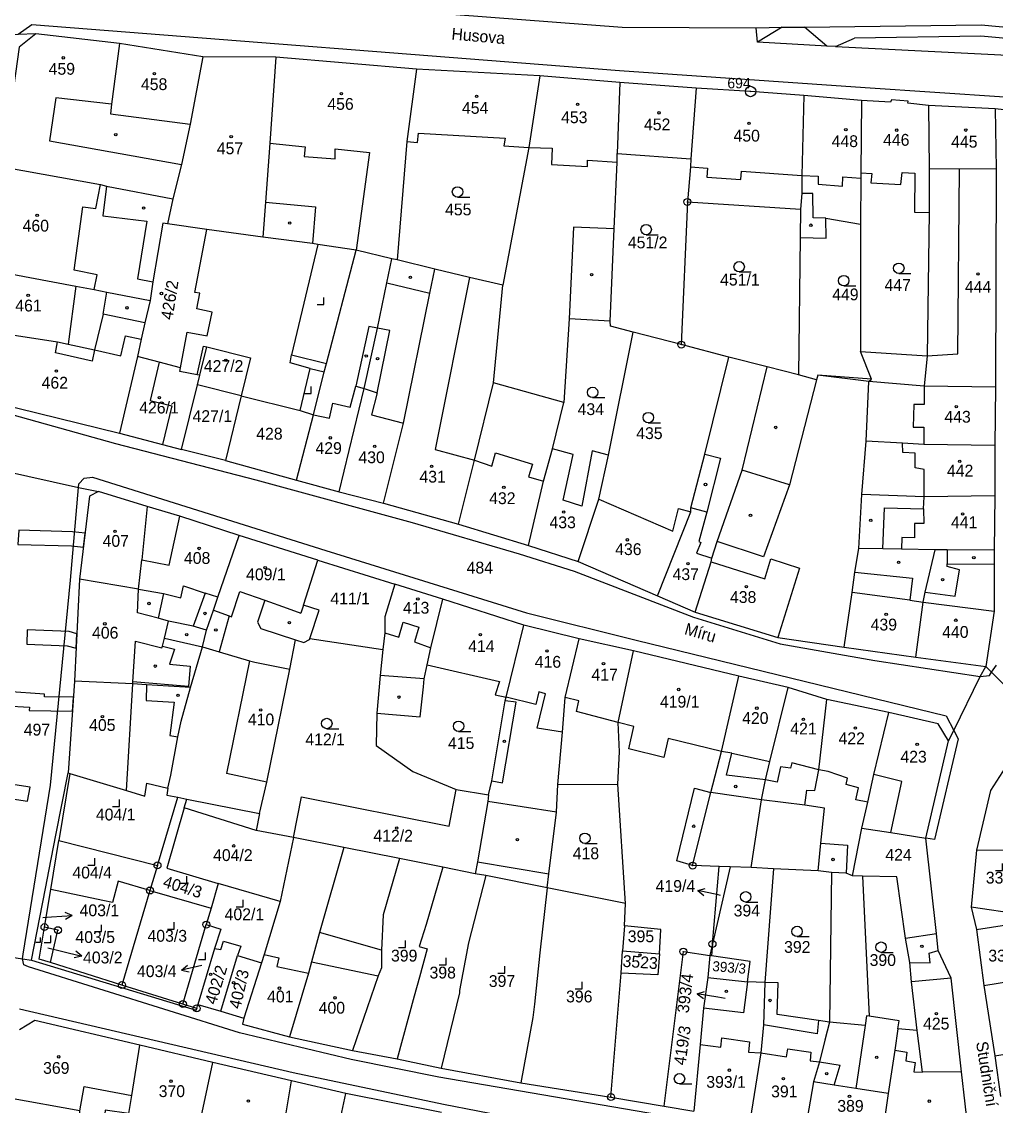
# Model space of a CAD drawing. Extents: x -784124 to -780570, y -980818 to -976926.
# Drawn here: x -781991.4 to -781851.2, y -979771 to -979615 of the extents above; entities that cross this region are included whole.
import ezdxf
from ezdxf.enums import TextEntityAlignment as Align

# ---------------------------------------------------------------- set-up
doc = ezdxf.new("R2010")
doc.units = 0
doc.header["$LTSCALE"] = 3.138375
doc.header["$MEASUREMENT"] = 0
doc.linetypes.add('0_051C', pattern=[0])
for name, color, linetype in [('1008', 1, 'CONTINUOUS'), ('101', 1, 'CONTINUOUS'), ('1016', 1, 'CONTINUOUS'), ('1029', 1, 'CONTINUOUS'), ('105', 1, 'CONTINUOUS'), ('18', 1, 'CONTINUOUS'), ('21800', 1, 'CONTINUOUS'), ('21900', 1, 'CONTINUOUS'), ('21999', 1, 'CONTINUOUS'), ('23700', 1, 'CONTINUOUS'), ('304', 1, 'CONTINUOUS'), ('319', 1, 'CONTINUOUS'), ('402', 1, 'CONTINUOUS'), ('404', 1, 'CONTINUOUS')]:
    doc.layers.add(name, color=color, linetype=linetype)

# ---------------------------------------------------------------- blocks, each defined once
blk = doc.blocks.new('4_02$0')
at = {"layer": '404', "color": 255, "linetype": 'Continuous'}
blk.add_circle((-0.01, 0), 0.175, dxfattribs=at)
blk = doc.blocks.new('1029$1')
at = {"layer": '1029', "color": 6, "linetype": 'Continuous'}
for p, q in [((0, 3), (-0.5, 2)), ((0, 0), (0, 3)), ((0, 3), (0.5, 2))]:
    blk.add_line(p, q, dxfattribs=at)
blk = doc.blocks.new('3_19$9')
at = {"layer": '319', "color": 255, "linetype": 'Continuous'}
for p, q in [((-1, 0), (0, 0)), ((0, 0), (0, 1))]:
    blk.add_line(p, q, dxfattribs=at)
blk = doc.blocks.new('3_04$3')
at = {"layer": '304', "color": 255, "linetype": 'Continuous'}
blk.add_line((0.01, 0), (1.76, 0), dxfattribs=at)
blk.add_circle((0.01, 0.75), 0.75, dxfattribs=at)
blk = doc.blocks.new('1_01$18')
at = {"layer": '101', "color": 3, "linetype": 'Continuous'}
for radius in [0.75, 0.03]:
    blk.add_circle((0, 0), radius, dxfattribs=at)
blk = doc.blocks.new('1_05$19')
at = {"layer": '105', "color": 3, "linetype": 'Continuous'}
for radius in [0.5, 0.0303]:
    blk.add_circle((0, 0), radius, dxfattribs=at)

msp = doc.modelspace()

# ---------------------------------------------------------------- linework, layer by layer
at = {"layer": '1029', "color": 255, "linetype": 'Continuous'}
for p, q in [((-781890.87, -979740.68), (-781891.19, -979740.61)), ((-781988.36, -979743.88), (-781987.12, -979743.79)), ((-781987.63, -979748.24), (-781985.67, -979748.72)), ((-781890.16, -979755.51), (-781891.25, -979755.33))]:
    msp.add_line(p, q, dxfattribs=at)
at = {"layer": '21800', "color": 255, "linetype": 'Continuous'}
for p, q in [((-781943.41, -979612.85), (-781905.01, -979615.75)), ((-781989.92, -979615.42), (-781991.89, -979616.83)), ((-781905.37, -979622.04), (-781989.92, -979615.42)), ((-781905.01, -979615.75), (-781885.72, -979615.86)), ((-781885.72, -979615.86), (-781881.99, -979615.79)), ((-781885.54, -979617.92), (-781885.72, -979615.86)), ((-781881.99, -979615.79), (-781885.54, -979617.92)), ((-781881.99, -979615.79), (-781878.75, -979615.77)), ((-781878.75, -979615.77), (-781853.33, -979615.41)), ((-781875.54, -979618.48), (-781878.75, -979615.77)), ((-781853.33, -979615.41), (-781846.39, -979616.09)), ((-781875.54, -979618.48), (-781885.54, -979617.92)), ((-781874.3, -979618.55), (-781871.56, -979617.33)), ((-781853.39, -979617.05), (-781871.56, -979617.33)), ((-781846.42, -979617.71), (-781853.39, -979617.05)), ((-781874.3, -979618.55), (-781875.54, -979618.48)), ((-781874.3, -979618.55), (-781839.71, -979620.32)), ((-781870.03, -979624.52), (-781905.37, -979622.04)), ((-781849.97, -979625.83), (-781870.03, -979624.52)), ((-781986.51, -979625.92), (-781987.4, -979632.13)), ((-781978.48, -979626.86), (-781986.51, -979625.92)), ((-781987.4, -979632.13), (-781968.43, -979635.52)), ((-781955.7, -979632.44), (-781950.62, -979632.97)), ((-781950.62, -979632.97), (-781950.75, -979634.37)), ((-781946.3, -979634.73), (-781946.31, -979633.27)), ((-781946.31, -979633.27), (-781941.37, -979633.8)), ((-781918.42, -979633.08), (-781915.06, -979633.18)), ((-781915.06, -979633.18), (-781915.17, -979635.52)), ((-781950.75, -979634.37), (-781946.3, -979634.73)), ((-781941.37, -979633.8), (-781943.27, -979647.84)), ((-781910, -979635.82), (-781909.98, -979634.9)), ((-781909.98, -979634.9), (-781905.74, -979635.18)), ((-781915.17, -979635.52), (-781910, -979635.82)), ((-781895.18, -979635.85), (-781892.73, -979636.05)), ((-781892.73, -979636.05), (-781892.83, -979637.35)), ((-781887.94, -979637.68), (-781887.84, -979636.48)), ((-781887.84, -979636.48), (-781879.16, -979637.12)), ((-781856.71, -979662.77), (-781856.48, -979636.18)), ((-781892.83, -979637.35), (-781887.94, -979637.68)), ((-781879.16, -979637.12), (-781876.82, -979637.21)), ((-781876.82, -979637.21), (-781876.82, -979638.36)), ((-781873.31, -979638.64), (-781873.26, -979637.31)), ((-781873.26, -979637.31), (-781870.67, -979637.5)), ((-781980.75, -979641.86), (-781980.07, -979638.4)), ((-781979.18, -979638.62), (-781979.74, -979642.92)), ((-781877.56, -979639.69), (-781879.15, -979639.69)), ((-781877.53, -979643.19), (-781877.56, -979639.69)), ((-781876.82, -979638.36), (-781873.31, -979638.64)), ((-781956.33, -979640.94), (-781949.12, -979641.64)), ((-781983.86, -979650.75), (-781982.62, -979641.61)), ((-781982.62, -979641.61), (-781980.75, -979641.86)), ((-781949.12, -979641.64), (-781949.56, -979646.89)), ((-781979.74, -979642.92), (-781973.39, -979643.68)), ((-781973.39, -979643.68), (-781974.73, -979651.96)), ((-781875.7, -979643.27), (-781877.53, -979643.19)), ((-781912, -979644.52), (-781912.65, -979657.71)), ((-781906.17, -979644.79), (-781912, -979644.52)), ((-781948.77, -979647.04), (-781952.58, -979662.91)), ((-781980.56, -979651.38), (-781983.86, -979650.75)), ((-781980.95, -979653.53), (-781980.56, -979651.38)), ((-781974.73, -979651.96), (-781972.51, -979652.42)), ((-781926.95, -979651.78), (-781931.91, -979676.55)), ((-781983.63, -979653.02), (-781984.73, -979661.39)), ((-781938.84, -979652.56), (-781932.67, -979654.05)), ((-781979.69, -979657.08), (-781979.13, -979653.9)), ((-781979.69, -979657.08), (-781980.93, -979662.21)), ((-781973.68, -979658.3), (-781979.69, -979657.08)), ((-781941.44, -979658.82), (-781943.34, -979667.44)), ((-781940.2, -979659.06), (-781941.44, -979658.82)), ((-781940.25, -979668.36), (-781938.44, -979659.42)), ((-781938.44, -979659.42), (-781940.2, -979659.06)), ((-781986.52, -979662.61), (-781986.24, -979661.06)), ((-781981.28, -979663.81), (-781986.52, -979662.61)), ((-781980.93, -979662.21), (-781981.28, -979663.81)), ((-781965.78, -979665.86), (-781964.76, -979661.74)), ((-781952.79, -979664.06), (-781952.58, -979662.91)), ((-781952.58, -979662.91), (-781947.52, -979664.18)), ((-781869.11, -979666.42), (-781870.71, -979662.41)), ((-781861.1, -979663.05), (-781856.71, -979662.77)), ((-781949.91, -979664.89), (-781952.79, -979664.06)), ((-781951.35, -979670.92), (-781949.91, -979664.89)), ((-781949.91, -979664.89), (-781947.88, -979665.38)), ((-781869.49, -979666.75), (-781876.87, -979665.85)), ((-781944.13, -979670.43), (-781943.34, -979667.44)), ((-781943.34, -979667.44), (-781942.14, -979667.76)), ((-781942.14, -979667.76), (-781940.25, -979668.36)), ((-781877.05, -979666.53), (-781880.93, -979681.6)), ((-781861.53, -979667.43), (-781861.54, -979670.04)), ((-781959.83, -979668.79), (-781951.35, -979670.92)), ((-781940.25, -979668.36), (-781941.06, -979671.54)), ((-781997.01, -979670.32), (-781977.92, -979675.65)), ((-781951.35, -979670.92), (-781949.39, -979671.54)), ((-781947.12, -979672.03), (-781946.62, -979669.86)), ((-781946.62, -979669.86), (-781944.13, -979670.43)), ((-781863.05, -979670.05), (-781863.12, -979673.31)), ((-781861.54, -979670.04), (-781863.05, -979670.05)), ((-781949.39, -979671.54), (-781947.12, -979672.03)), ((-781941.06, -979671.54), (-781936.47, -979672.72)), ((-781863.12, -979673.31), (-781861.61, -979673.3)), ((-781861.61, -979673.3), (-781861.59, -979675.79)), ((-781977.92, -979675.65), (-781957.72, -979680.89)), ((-781864.62, -979676.96), (-781864.65, -979675.61)), ((-781931.91, -979676.55), (-781926.24, -979678.08)), ((-781923.74, -979678.92), (-781923.23, -979677.03)), ((-781923.23, -979677.03), (-781917.89, -979678.64)), ((-781893.11, -979677.18), (-781890.86, -979677.77)), ((-781862.84, -979677.05), (-781864.62, -979676.96)), ((-781862.86, -979679.17), (-781862.84, -979677.05)), ((-781926.24, -979678.08), (-781923.74, -979678.92)), ((-781917.89, -979678.64), (-781918.47, -979680.45)), ((-781890.86, -979677.77), (-781892.81, -979685.54)), ((-781880.93, -979681.6), (-781887.74, -979679.5)), ((-781861.55, -979679.4), (-781862.86, -979679.17)), ((-781861.57, -979683.34), (-781861.55, -979679.4)), ((-781983.21, -979681.99), (-781983.17, -979681.49)), ((-781983.17, -979681.49), (-781982.4, -979680.67)), ((-781982.4, -979680.67), (-781981.19, -979680.51)), ((-781981.19, -979680.51), (-781947.63, -979691.05)), ((-781957.72, -979680.89), (-781935.23, -979687.02)), ((-781918.47, -979680.45), (-781916.3, -979681.11)), ((-781880.93, -979681.6), (-781884.66, -979691.97)), ((-781984.37, -979695.34), (-781983.21, -979681.99)), ((-781861.65, -979685.09), (-781861.57, -979683.34)), ((-781973.37, -979684.71), (-781974.11, -979692.41)), ((-781892.81, -979685.54), (-781895.12, -979684.9)), ((-781867.52, -979690.81), (-781867.28, -979684.9)), ((-781867.28, -979684.9), (-781861.65, -979685.09)), ((-781892.81, -979685.54), (-781893.98, -979689.78)), ((-781861.65, -979685.09), (-781861.61, -979687.16)), ((-781935.23, -979687.02), (-781919.81, -979691.55)), ((-781862.94, -979687.16), (-781862.96, -979689.23)), ((-781861.61, -979687.16), (-781862.94, -979687.16)), ((-781864.77, -979689.18), (-781864.79, -979690.85)), ((-781862.96, -979689.23), (-781864.77, -979689.18)), ((-781947.63, -979691.05), (-781918.79, -979700.04)), ((-781893.7, -979689.9), (-781894.33, -979691.43)), ((-781893.98, -979689.78), (-781893.7, -979689.9)), ((-781884.66, -979691.97), (-781891.35, -979689.75)), ((-781858.25, -979690.96), (-781858.23, -979692.97)), ((-781919.81, -979691.55), (-781911.92, -979694.03)), ((-781894.33, -979691.43), (-781892.12, -979692.17)), ((-781892.2, -979692.68), (-781884.47, -979695.14)), ((-781884.47, -979695.14), (-781883.61, -979692.27)), ((-781883.61, -979692.27), (-781879.51, -979693.62)), ((-781911.92, -979694.03), (-781894.75, -979700.64)), ((-781879.51, -979693.62), (-781882.61, -979703.56)), ((-781871.51, -979694.19), (-781863.22, -979695.05)), ((-781858.25, -979693.36), (-781858.23, -979692.97)), ((-781856.45, -979693.84), (-781858.25, -979693.36)), ((-781858.23, -979692.97), (-781851.47, -979693.03)), ((-781857.07, -979697.62), (-781856.45, -979693.84)), ((-781987.26, -979724.82), (-781984.37, -979695.34)), ((-781863.22, -979695.05), (-781863.62, -979698.21)), ((-781974.61, -979696.62), (-781970.98, -979697.25)), ((-781970.98, -979697.25), (-781971.78, -979700.79)), ((-781970.98, -979697.25), (-781968.49, -979697.85)), ((-781968.49, -979697.85), (-781968.14, -979696.16)), ((-781968.14, -979696.16), (-781965.01, -979697.19)), ((-781965.01, -979697.19), (-781966.71, -979701.96)), ((-781963.18, -979697.76), (-781965.01, -979697.19)), ((-781961.22, -979700.59), (-781959.99, -979696.94)), ((-781959.99, -979696.94), (-781956.42, -979698.21)), ((-781863.62, -979698.21), (-781871.9, -979697.1)), ((-781861.42, -979697.04), (-781857.07, -979697.62)), ((-781956.42, -979698.21), (-781957.45, -979701.39)), ((-781956.42, -979698.21), (-781953.21, -979699.35)), ((-781950.86, -979698.91), (-781951.23, -979700.07)), ((-781863.62, -979698.21), (-781861.69, -979698.52)), ((-781861.69, -979698.52), (-781851.46, -979699.79)), ((-781963.81, -979699.64), (-781961.54, -979700.47)), ((-781961.54, -979700.47), (-781962.99, -979705.63)), ((-781961.54, -979700.47), (-781961.22, -979700.59)), ((-781953.21, -979699.35), (-781951.23, -979700.07)), ((-781918.79, -979700.04), (-781902.99, -979703.95)), ((-781894.75, -979700.64), (-781882.25, -979704.48)), ((-781970.84, -979703.67), (-781970.26, -979701.21)), ((-781957.45, -979701.39), (-781956.98, -979702.3)), ((-781937.14, -979703.55), (-781936.5, -979701.37)), ((-781936.5, -979701.37), (-781934.26, -979702.09)), ((-781934.26, -979702.09), (-781934.9, -979704.21)), ((-781971.16, -979704.84), (-781970.84, -979703.67)), ((-781970.84, -979703.67), (-781965.39, -979704.91)), ((-781956.98, -979702.3), (-781951.98, -979703.92)), ((-781939.16, -979702.91), (-781937.14, -979703.55)), ((-781975.39, -979709.96), (-781975.04, -979704.13)), ((-781975.04, -979704.13), (-781971.22, -979705.07)), ((-781971.22, -979705.07), (-781971.16, -979704.84)), ((-781971.16, -979704.84), (-781969.41, -979705.27)), ((-781969.41, -979705.27), (-781970.12, -979707.44)), ((-781934.9, -979704.21), (-781932.55, -979705.07)), ((-781902.99, -979703.95), (-781858.38, -979714.84)), ((-781882.25, -979704.48), (-781868.63, -979706.89)), ((-781868.63, -979706.89), (-781853.47, -979709.2)), ((-781970.12, -979707.44), (-781967.15, -979707.69)), ((-781967.15, -979707.69), (-781967.4, -979710.65)), ((-781958.63, -979706.93), (-781961.95, -979723.17)), ((-781851.84, -979708.58), (-781851.13, -979707.56)), ((-781975.41, -979710.26), (-781975.39, -979709.96)), ((-781967.4, -979710.65), (-781975.39, -979709.96)), ((-781933.5, -979709.53), (-781939.82, -979709.05)), ((-781853.47, -979709.2), (-781852.17, -979709.04)), ((-781852.17, -979709.04), (-781851.84, -979708.58)), ((-781976.3, -979725.59), (-781975.41, -979710.26)), ((-781973.42, -979710.37), (-781973.48, -979712.63)), ((-781916.98, -979711.39), (-781917.42, -979713.21)), ((-781916.01, -979711.67), (-781916.98, -979711.39)), ((-781973.48, -979712.63), (-781969.48, -979712.87)), ((-781969.48, -979712.87), (-781970.07, -979717.7)), ((-781922.2, -979724.49), (-781920.27, -979712.89)), ((-781920.27, -979712.89), (-781921.83, -979712.67)), ((-781917.42, -979713.21), (-781921.67, -979712.18)), ((-781917.23, -979716.62), (-781916.01, -979711.67)), ((-781911.26, -979712.69), (-781913.18, -979712.22)), ((-781911.58, -979714.22), (-781911.26, -979712.69)), ((-781905.58, -979715.79), (-781911.58, -979714.22)), ((-781903.3, -979716.37), (-781905.58, -979715.79)), ((-781858.38, -979714.84), (-781857.28, -979716.95)), ((-781970.07, -979717.7), (-781968.92, -979717.87)), ((-781913.61, -979717.21), (-781917.23, -979716.62)), ((-781904.04, -979719.59), (-781903.3, -979716.37)), ((-781857.28, -979716.95), (-781856.65, -979718.17)), ((-781898.39, -979718.12), (-781899, -979720.83)), ((-781890.69, -979719.96), (-781898.39, -979718.12)), ((-781856.65, -979718.17), (-781860.06, -979732.66)), ((-781899, -979720.83), (-781904.04, -979719.59)), ((-781889.24, -979720.22), (-781890.69, -979719.96)), ((-781889.99, -979723.37), (-781889.24, -979720.22)), ((-781889.24, -979720.22), (-781883.75, -979721.41)), ((-781882.22, -979722.17), (-781882.72, -979724.39)), ((-781880.76, -979722.4), (-781882.22, -979722.17)), ((-781880.58, -979721.63), (-781880.76, -979722.4)), ((-781876.69, -979722.6), (-781880.58, -979721.63)), ((-781956.13, -979724.4), (-781961.95, -979723.17)), ((-781884.39, -979724.07), (-781889.99, -979723.37)), ((-781875.36, -979722.85), (-781876.69, -979722.6)), ((-781872.57, -979723.82), (-781875.36, -979722.85)), ((-781872.75, -979724.74), (-781872.57, -979723.82)), ((-781864.75, -979724.29), (-781868.78, -979723.29)), ((-781991.18, -979749.14), (-781987.26, -979724.82)), ((-781923.76, -979724.19), (-781922.2, -979724.49)), ((-781897.16, -979735.73), (-781894.61, -979725.25)), ((-781894.61, -979725.25), (-781892.24, -979725.89)), ((-781882.72, -979724.39), (-781884.39, -979724.07)), ((-781870.98, -979725.2), (-781872.75, -979724.74)), ((-781871.37, -979726.93), (-781870.98, -979725.2)), ((-781866.35, -979731.63), (-781864.75, -979724.29)), ((-781968, -979728.07), (-781967.62, -979726.83)), ((-781914.43, -979728.71), (-781924.33, -979727.16)), ((-781884.94, -979726.95), (-781892.24, -979725.89)), ((-781878.74, -979727.69), (-781884.94, -979726.95)), ((-781869.67, -979727.29), (-781871.37, -979726.93)), ((-781876.43, -979733.15), (-781872.56, -979733.45)), ((-781860.06, -979732.66), (-781861.29, -979732.46)), ((-781872.56, -979733.45), (-781872.78, -979737.51)), ((-781925.81, -979735.87), (-781915.53, -979737.59)), ((-781894.87, -979736.4), (-781897.16, -979735.73)), ((-781870.4, -979737.91), (-781869.46, -979758.06)), ((-781846.71, -979743.58), (-781854.81, -979742.39)), ((-781939.63, -979748.57), (-781948.56, -979746)), ((-781892.01, -979747.67), (-781892.16, -979749.37)), ((-781860.85, -979749), (-781859.53, -979748.6)), ((-781860.7, -979750.4), (-781860.85, -979749)), ((-781991.27, -979749.83), (-781991.18, -979749.14)), ((-781991.08, -979750.68), (-781991.27, -979749.83)), ((-781956.5, -979749.2), (-781954.42, -979749.65)), ((-781954.42, -979749.65), (-781954.67, -979750.91)), ((-781949.71, -979750.24), (-781940.09, -979752.27)), ((-781863.62, -979750.34), (-781860.7, -979750.4)), ((-781990.4, -979750.98), (-781991.08, -979750.68)), ((-781960.06, -979760.44), (-781990.4, -979750.98)), ((-781954.67, -979750.91), (-781950.15, -979751.86)), ((-781857.67, -979752.59), (-781863.38, -979753.14)), ((-781991.73, -979756.99), (-781952.36, -979766.18)), ((-781876.93, -979760.61), (-781884.67, -979759.32)), ((-781876.75, -979758.67), (-781876.93, -979760.61)), ((-781870.05, -979759.42), (-781871.37, -979768.47)), ((-781944.01, -979764.31), (-781960.06, -979760.44)), ((-781890.82, -979762.54), (-781890.64, -979761.16)), ((-781890.64, -979761.16), (-781886.69, -979761.77)), ((-781893.79, -979762.12), (-781890.82, -979762.54)), ((-781886.69, -979761.77), (-781886.83, -979763.22)), ((-781881.34, -979763.91), (-781881.17, -979762.75)), ((-781881.17, -979762.75), (-781877.85, -979763.26)), ((-781865.76, -979762.95), (-781864.04, -979763.22)), ((-781931.39, -979766.83), (-781944.01, -979764.31)), ((-781886.83, -979763.22), (-781885.05, -979763.36)), ((-781885.05, -979763.36), (-781881.34, -979763.91)), ((-781877.85, -979763.26), (-781877.96, -979764.48)), ((-781877.96, -979764.48), (-781876.63, -979764.65)), ((-781864.04, -979763.22), (-781864.21, -979764.48)), ((-781864.21, -979764.48), (-781862.85, -979764.75)), ((-781952.36, -979766.18), (-781930.69, -979770.74)), ((-781876.63, -979764.65), (-781873.63, -979765.1)), ((-781874.52, -979767.97), (-781873.63, -979765.1)), ((-781862.85, -979764.75), (-781863.02, -979766.05)), ((-781863.02, -979766.05), (-781861.81, -979766.11)), ((-781894.72, -979773.13), (-781931.39, -979766.83)), ((-781874.52, -979767.97), (-781877.48, -979767.5)), ((-781983.03, -979771.7), (-781982.42, -979768.2)), ((-781982.42, -979768.2), (-781975.54, -979769.46)), ((-781871.37, -979768.47), (-781874.52, -979767.97)), ((-781866.73, -979769.2), (-781871.37, -979768.47)), ((-781930.69, -979770.74), (-781902.48, -979776.16))]:
    msp.add_line(p, q, dxfattribs=at)
at = {"layer": '21900', "color": 3, "linetype": 'Continuous'}
for p, q in [((-781977.32, -979618.14), (-781989.36, -979616.74)), ((-781965.32, -979620.04), (-781977.32, -979618.14)), ((-781965.32, -979620.04), (-781967.14, -979629.71)), ((-781954.83, -979620.08), (-781965.32, -979620.04)), ((-781934.61, -979621.79), (-781954.83, -979620.08)), ((-781934.61, -979621.79), (-781935.97, -979632.24)), ((-781916.87, -979622.77), (-781934.61, -979621.79)), ((-781916.87, -979622.77), (-781918.42, -979633.08)), ((-781905.32, -979623.72), (-781916.87, -979622.77)), ((-781905.32, -979623.72), (-781905.74, -979633.96)), ((-781894.37, -979624.54), (-781905.32, -979623.72)), ((-781894.37, -979624.54), (-781895.14, -979634.71)), ((-781870.55, -979626.3), (-781878.86, -979625.59)), ((-781870.55, -979626.3), (-781870.67, -979636.74)), ((-781851.32, -979627.52), (-781860.93, -979627.03)), ((-781860.93, -979627.03), (-781860.84, -979636.16)), ((-781851.32, -979627.52), (-781851.21, -979636.17)), ((-781935.97, -979632.24), (-781937.36, -979649.22)), ((-781918.42, -979633.08), (-781922.15, -979652.89)), ((-781905.74, -979633.96), (-781895.14, -979634.71)), ((-781860.84, -979636.16), (-781860.81, -979642.44)), ((-781851.21, -979636.17), (-781851.29, -979667.55)), ((-781969.64, -979640.47), (-781970.43, -979644.07)), ((-781895.62, -979640.91), (-781896.5, -979661.44)), ((-781895.62, -979640.91), (-781879.34, -979641.93)), ((-781879.34, -979641.93), (-781879.37, -979646.03)), ((-781860.81, -979642.44), (-781861.1, -979663.05)), ((-781964.76, -979644.9), (-781970.43, -979644.07)), ((-781956.72, -979645.96), (-781964.76, -979644.9)), ((-781879.37, -979646.03), (-781879.63, -979665.79)), ((-781938.13, -979649.08), (-781943.27, -979647.84)), ((-781937.36, -979649.22), (-781938.13, -979649.08)), ((-781931.94, -979650.58), (-781937.36, -979649.22)), ((-781923.52, -979666.93), (-781922.15, -979652.89)), ((-781906.99, -979677.36), (-781903.4, -979659.64)), ((-781896.5, -979661.44), (-781903.4, -979659.64)), ((-781974.2, -979660.68), (-781974.76, -979663.13)), ((-781889.65, -979663.25), (-781896.5, -979661.44)), ((-781974.76, -979663.13), (-781977.34, -979674.16)), ((-781861.1, -979663.05), (-781861.53, -979667.43)), ((-781884.15, -979664.62), (-781889.65, -979663.25)), ((-781879.63, -979665.79), (-781884.15, -979664.62)), ((-781965.78, -979665.86), (-781966.15, -979665.79)), ((-781966.12, -979667.22), (-781965.78, -979665.86)), ((-781968.42, -979676.52), (-781966.12, -979667.22)), ((-781959.83, -979668.79), (-781966.12, -979667.22)), ((-781913.4, -979669.77), (-781923.52, -979666.93)), ((-781869.9, -979675.33), (-781869.49, -979666.75)), ((-781861.53, -979667.43), (-781869.49, -979666.75)), ((-781851.29, -979667.55), (-781861.53, -979667.43)), ((-781851.29, -979667.55), (-781851.36, -979675.97)), ((-781959.83, -979668.79), (-781962.08, -979678.13)), ((-781996.56, -979669.47), (-781977.34, -979674.16)), ((-781915.02, -979676.43), (-781913.4, -979669.77)), ((-781977.34, -979674.16), (-781968.42, -979676.52)), ((-781870.52, -979683.01), (-781869.9, -979675.33)), ((-781962.08, -979678.13), (-781968.42, -979676.52)), ((-781851.36, -979675.97), (-781851.37, -979683.2)), ((-781962.08, -979678.13), (-781951.85, -979680.93)), ((-781908.38, -979683.68), (-781906.99, -979677.36)), ((-781951.85, -979680.93), (-781945.74, -979682.62)), ((-781945.74, -979682.62), (-781939.33, -979684.27)), ((-781870.96, -979690.79), (-781870.52, -979683.01)), ((-781851.37, -979683.2), (-781851.5, -979691.03)), ((-781939.33, -979684.27), (-781928.55, -979687.29)), ((-781911.34, -979692.64), (-781908.38, -979683.68)), ((-781960.11, -979688.92), (-781968.66, -979686.12)), ((-781899.91, -979697.57), (-781895.14, -979685.51)), ((-781928.55, -979687.29), (-781918.46, -979690.36)), ((-781948.79, -979692.44), (-781960.11, -979688.92)), ((-781918.46, -979690.36), (-781911.34, -979692.64)), ((-781950.86, -979698.91), (-781948.79, -979692.44)), ((-781948.79, -979692.44), (-781937.73, -979695.91)), ((-781911.34, -979692.64), (-781899.91, -979697.57)), ((-781983.08, -979695.2), (-781983.8, -979709.86)), ((-781974.61, -979696.62), (-781983.08, -979695.2)), ((-781930.8, -979698.07), (-781937.73, -979695.91)), ((-781919.17, -979701.8), (-781930.8, -979698.07)), ((-781899.91, -979697.57), (-781894.49, -979699.93)), ((-781921.67, -979712.18), (-781919.17, -979701.8)), ((-781911.17, -979703.75), (-781919.17, -979701.8)), ((-781965.39, -979704.91), (-781964.83, -979702.52)), ((-781903.36, -979705.51), (-781911.17, -979703.75)), ((-781967.13, -979710.77), (-781965.39, -979704.91)), ((-781952.8, -979708.13), (-781951.98, -979703.92)), ((-781873.07, -979704.99), (-781862.77, -979706.39)), ((-781888.23, -979709.12), (-781903.36, -979705.51)), ((-781862.77, -979706.39), (-781852.7, -979707.74)), ((-781983.8, -979709.86), (-781984.72, -979723.07)), ((-781881.13, -979710.75), (-781888.23, -979709.12)), ((-781875.54, -979712.49), (-781881.13, -979710.75)), ((-781866.61, -979714.35), (-781875.54, -979712.49)), ((-781861.29, -979732.46), (-781858.04, -979718.44)), ((-781984.45, -979723.15), (-781986.05, -979732.78)), ((-781984.72, -979723.07), (-781984.45, -979723.15)), ((-781984.45, -979723.15), (-781976.3, -979725.59)), ((-781970.38, -979725.24), (-781970.51, -979726.25)), ((-781928.91, -979725.45), (-781924.24, -979726.21)), ((-781914.24, -979724.73), (-781905.64, -979724.66)), ((-781904.52, -979741.83), (-781905.64, -979724.66)), ((-781971.86, -979736.36), (-781968.95, -979726.56)), ((-781970.51, -979726.25), (-781968.95, -979726.56)), ((-781968.95, -979726.56), (-781967.62, -979726.83)), ((-781967.62, -979726.83), (-781957.17, -979728.92)), ((-781968, -979728.07), (-781970.53, -979736.76)), ((-781957.64, -979731.33), (-781968, -979728.07)), ((-781957.17, -979728.92), (-781957.64, -979731.33)), ((-781952.29, -979732.37), (-781957.64, -979731.33)), ((-781871.87, -979737.86), (-781870.51, -979730.99)), ((-781987.22, -979739.86), (-781986.05, -979732.78)), ((-781986.05, -979732.78), (-781971.86, -979736.36)), ((-781952.29, -979732.37), (-781954.22, -979741.58)), ((-781945.06, -979733.79), (-781952.29, -979732.37)), ((-781859.77, -979746.18), (-781861.29, -979732.46)), ((-781937.06, -979735.38), (-781945.06, -979733.79)), ((-781971.86, -979736.36), (-781972.94, -979739.98)), ((-781930.82, -979736.6), (-781937.06, -979735.38)), ((-781892.01, -979747.67), (-781891.06, -979736.53)), ((-781889.45, -979736.59), (-781891.06, -979736.53)), ((-781970.53, -979736.76), (-781963.11, -979738.96)), ((-781926.15, -979737.57), (-781930.82, -979736.6)), ((-781924.62, -979737.84), (-781926.15, -979737.57)), ((-781915.78, -979739.59), (-781924.62, -979737.84)), ((-781889.45, -979736.59), (-781892.01, -979747.67)), ((-781886.46, -979736.69), (-781889.45, -979736.59)), ((-781883.22, -979736.87), (-781886.46, -979736.69)), ((-781883.22, -979736.87), (-781884.49, -979753.21)), ((-781876.81, -979737.14), (-781883.22, -979736.87)), ((-781874.9, -979737.38), (-781876.81, -979737.14)), ((-781874.9, -979737.38), (-781875.18, -979758.9)), ((-781972.94, -979739.98), (-781977.54, -979738.65)), ((-781963.11, -979738.96), (-781964.16, -979742.52)), ((-781954.22, -979741.58), (-781963.11, -979738.96)), ((-781904.52, -979741.83), (-781915.78, -979739.59)), ((-781988.12, -979745.25), (-781987.22, -979739.86)), ((-781972.94, -979739.98), (-781976.98, -979753.58)), ((-781972.94, -979739.98), (-781964.16, -979742.52)), ((-781964.16, -979742.52), (-781964.85, -979744.88)), ((-781904.66, -979745.05), (-781904.52, -979741.83)), ((-781854.81, -979742.39), (-781854.03, -979745.6)), ((-781968.21, -979756.32), (-781964.85, -979744.88)), ((-781904.66, -979745.05), (-781904.94, -979748.65)), ((-781854.03, -979745.6), (-781852.96, -979753.65)), ((-781864.25, -979746.85), (-781859.77, -979746.18)), ((-781963.66, -979748.33), (-781966.06, -979756.37)), ((-781905.15, -979751.88), (-781904.94, -979748.65)), ((-781904.94, -979748.65), (-781899.63, -979749.07)), ((-781892.01, -979747.67), (-781892.4, -979749.33)), ((-781989.99, -979750.02), (-781966.28, -979757.21)), ((-781976.98, -979753.58), (-781987.25, -979750.36)), ((-781962.74, -979757.35), (-781960.34, -979749.34)), ((-781960.34, -979749.34), (-781956.89, -979750.41)), ((-781956.89, -979750.41), (-781959.42, -979758.33)), ((-781892.4, -979749.33), (-781892.68, -979752.51)), ((-781892.16, -979749.37), (-781892.4, -979749.33)), ((-781906.62, -979769.7), (-781905.15, -979751.88)), ((-781968.21, -979756.32), (-781976.98, -979753.58)), ((-781892.68, -979752.51), (-781893.31, -979756.89)), ((-781892.68, -979752.51), (-781886.96, -979753.13)), ((-781884.49, -979753.21), (-781886.96, -979753.13)), ((-781852.96, -979753.65), (-781851.39, -979763.75)), ((-781966.21, -979756.95), (-781968.21, -979756.32)), ((-781966.21, -979756.95), (-781966.06, -979756.37)), ((-781966.06, -979756.37), (-781962.74, -979757.35)), ((-781966.28, -979757.21), (-781966.21, -979756.95)), ((-781962.74, -979757.35), (-781959.42, -979758.33)), ((-781862.54, -979760.13), (-781865.32, -979759.87)), ((-781952.88, -979761.05), (-781943.79, -979762.99)), ((-781963.92, -979764.73), (-781974.4, -979762.24)), ((-781943.79, -979762.99), (-781937.39, -979764.22)), ((-781937.39, -979764.22), (-781931.06, -979765.52)), ((-781851.39, -979763.75), (-781850.55, -979769.63)), ((-781952.6, -979767.38), (-781963.92, -979764.73)), ((-781931.06, -979765.52), (-781919.6, -979767.67)), ((-781954.24, -979777.49), (-781952.6, -979767.38)), ((-781944.75, -979769.2), (-781952.6, -979767.38)), ((-781919.6, -979767.67), (-781906.62, -979769.7)), ((-781946.62, -979777.95), (-781944.75, -979769.2)), ((-781931.01, -979771.92), (-781944.75, -979769.2)), ((-781906.62, -979769.7), (-781898.98, -979771)), ((-781898.98, -979771), (-781894.71, -979771.73))]:
    msp.add_line(p, q, dxfattribs=at)
for points in [[(-781989.36, -979616.74), (-781991.89, -979616.83), (-781998.3, -979616.86), (-781999.52, -979616.82)], [(-781989.36, -979616.74), (-781991.78, -979618.64), (-781994.16, -979635.88)], [(-781977.32, -979618.14), (-781978.48, -979626.86), (-781978.64, -979628.25), (-781967.14, -979629.71)], [(-781954.83, -979620.08), (-781955.7, -979632.44), (-781956.33, -979640.94), (-781956.72, -979645.96)], [(-781878.86, -979625.59), (-781886.52, -979625.02), (-781894.37, -979624.54)], [(-781878.86, -979625.59), (-781879.16, -979637.12), (-781879.15, -979639.69), (-781879.34, -979641.93)], [(-781860.93, -979627.03), (-781863.89, -979626.71), (-781863.86, -979626.41), (-781866.27, -979626.23), (-781866.37, -979626.55), (-781870.55, -979626.3)], [(-781845.65, -979627.83), (-781850.02, -979627.67), (-781851.32, -979627.52)], [(-781967.14, -979629.71), (-781968.43, -979635.52), (-781969.64, -979640.47)], [(-781935.97, -979632.24), (-781934.44, -979632.38), (-781934.32, -979631.01), (-781921.82, -979631.74), (-781922.01, -979632.83), (-781918.42, -979633.08)], [(-781906.73, -979658.05), (-781906.17, -979644.79), (-781905.74, -979635.18), (-781905.74, -979633.96)], [(-781895.14, -979634.71), (-781895.18, -979635.85), (-781895.62, -979640.91)], [(-781994.16, -979635.88), (-781980.07, -979638.4), (-781979.18, -979638.62), (-781969.64, -979640.47)], [(-781851.21, -979636.17), (-781856.48, -979636.18), (-781860.84, -979636.16)], [(-781870.67, -979636.74), (-781870.67, -979637.5), (-781870.71, -979644.11)], [(-781870.67, -979636.74), (-781869.06, -979636.81), (-781869.22, -979638.17), (-781864.9, -979638.4), (-781864.7, -979636.68), (-781862.89, -979636.77), (-781862.92, -979642.4), (-781860.81, -979642.44)], [(-781970.43, -979644.07), (-781971.08, -979643.99), (-781972.51, -979652.42), (-781972.91, -979655.07)], [(-781879.37, -979646.03), (-781875.67, -979646.14), (-781875.7, -979643.27), (-781870.71, -979644.11)], [(-781870.71, -979644.11), (-781870.71, -979662.41), (-781861.1, -979663.05)], [(-781965.75, -979654.05), (-781966.48, -979653.92), (-781964.76, -979644.9)], [(-781943.27, -979647.84), (-781948.77, -979647.04), (-781949.56, -979646.89), (-781956.72, -979645.96)], [(-781951.85, -979680.93), (-781949.39, -979671.54), (-781947.88, -979665.38), (-781947.52, -979664.18), (-781943.27, -979647.84)], [(-781945.74, -979682.62), (-781942.14, -979667.76), (-781940.2, -979659.06), (-781938.84, -979652.56), (-781938.13, -979649.08)], [(-781996.12, -979650.69), (-781983.63, -979653.02), (-781980.95, -979653.53), (-781979.13, -979653.9), (-781972.91, -979655.07)], [(-781939.33, -979684.27), (-781936.47, -979672.72), (-781932.67, -979654.05), (-781931.94, -979650.58)], [(-781922.15, -979652.89), (-781926.95, -979651.78), (-781931.94, -979650.58)], [(-781972.91, -979655.07), (-781973.68, -979658.3), (-781974.2, -979660.68)], [(-781964.72, -979660.16), (-781963.98, -979656.75), (-781966.21, -979656.29), (-781965.75, -979654.05)], [(-781906.73, -979658.05), (-781912.65, -979657.71), (-781913.4, -979669.77)], [(-781903.4, -979659.64), (-781906.69, -979658.81), (-781906.73, -979658.05)], [(-781997.19, -979659.34), (-781986.24, -979661.06), (-781984.73, -979661.39), (-781980.93, -979662.21), (-781977.15, -979663.04), (-781976.44, -979660.18), (-781974.2, -979660.68)], [(-781968.55, -979664.77), (-781967.57, -979659.63), (-781964.72, -979660.16)], [(-781968.55, -979664.77), (-781971.63, -979663.96), (-781974.76, -979663.13)], [(-781966.15, -979665.79), (-781965.25, -979661.66), (-781964.76, -979661.74), (-781958.48, -979663.33), (-781959.83, -979668.79)], [(-781895.14, -979685.51), (-781895.12, -979684.9), (-781893.11, -979677.18), (-781889.65, -979663.25)], [(-781894.49, -979699.93), (-781892.2, -979692.68), (-781892.12, -979692.17), (-781891.35, -979689.75), (-781887.74, -979679.5), (-781884.15, -979664.62)], [(-781966.15, -979665.79), (-781968.65, -979665.31), (-781968.55, -979664.77)], [(-781869.49, -979666.75), (-781869.11, -979666.42), (-781876.87, -979665.85), (-781877.05, -979666.53), (-781879.63, -979665.79)], [(-781928.55, -979687.29), (-781926.24, -979678.08), (-781923.52, -979666.93)], [(-781851.36, -979675.97), (-781861.59, -979675.79), (-781864.65, -979675.61), (-781869.9, -979675.33)], [(-782007.62, -979677.01), (-782001.07, -979678.03), (-781983.21, -979681.99), (-781980.36, -979682.59)], [(-781918.46, -979690.36), (-781916.3, -979681.11), (-781915.02, -979676.43)], [(-781906.99, -979677.36), (-781909.34, -979676.74), (-781910.82, -979684.7), (-781913.51, -979683.8), (-781912.04, -979677.24), (-781915.02, -979676.43)], [(-781980.36, -979682.59), (-781981.64, -979683.26), (-781983.08, -979695.2)], [(-781968.66, -979686.12), (-781973.37, -979684.71), (-781980.36, -979682.59)], [(-781851.37, -979683.2), (-781861.57, -979683.34), (-781870.52, -979683.01)], [(-781908.38, -979683.68), (-781897.72, -979688.27), (-781896.9, -979685.02), (-781895.14, -979685.51)], [(-781974.61, -979696.62), (-781974.11, -979692.41), (-781970.2, -979693.17), (-781968.66, -979686.12)], [(-781964.83, -979702.52), (-781963.81, -979699.64), (-781963.18, -979697.76), (-781960.11, -979688.92)], [(-781873.07, -979704.99), (-781871.9, -979697.1), (-781871.51, -979694.19), (-781870.96, -979690.79)], [(-781859.99, -979690.99), (-781864.79, -979690.85), (-781867.52, -979690.81), (-781870.96, -979690.79)], [(-781862.77, -979706.39), (-781861.69, -979698.52), (-781861.42, -979697.04), (-781859.99, -979690.99)], [(-781851.5, -979691.03), (-781858.25, -979690.96), (-781859.99, -979690.99)], [(-781851.5, -979691.03), (-781851.47, -979693.03), (-781851.46, -979699.79), (-781852.7, -979707.74)], [(-781937.73, -979695.91), (-781939.16, -979700.6), (-781939.16, -979702.91), (-781939.42, -979705.33)], [(-781964.83, -979702.52), (-781966.71, -979701.96), (-781970.26, -979701.21), (-781971.78, -979700.79), (-781974.74, -979700.02), (-781974.61, -979696.62)], [(-781949.92, -979703.72), (-781948.6, -979699.64), (-781950.86, -979698.91)], [(-781933.06, -979707.49), (-781932.55, -979705.07), (-781930.8, -979698.07)], [(-781894.49, -979699.93), (-781882.61, -979703.56), (-781873.07, -979704.99)], [(-781951.98, -979703.92), (-781950.8, -979704.3), (-781949.98, -979703.88), (-781949.92, -979703.72)], [(-781914.24, -979724.73), (-781913.61, -979717.21), (-781913.18, -979712.22), (-781911.17, -979703.75)], [(-781965.39, -979704.91), (-781962.99, -979705.63), (-781958.63, -979706.93), (-781957.86, -979707.15), (-781952.8, -979708.13)], [(-781939.42, -979705.33), (-781939.82, -979709.05), (-781940.29, -979714.45)], [(-781905.64, -979724.66), (-781905.4, -979720.03), (-781905.58, -979715.79), (-781903.36, -979705.51)], [(-781957.17, -979728.92), (-781956.13, -979724.4), (-781952.8, -979708.13)], [(-781940.29, -979714.45), (-781934.05, -979715.01), (-781933.6, -979710.68), (-781933.5, -979709.53), (-781933.06, -979707.49)], [(-781933.06, -979707.49), (-781922.67, -979709.92), (-781923.26, -979711.83), (-781921.67, -979712.18)], [(-781858.04, -979718.44), (-781857.28, -979716.95), (-781853.47, -979709.2), (-781852.7, -979707.74)], [(-781852.7, -979707.74), (-781851.84, -979708.58), (-781844.87, -979715.49)], [(-781967.13, -979710.77), (-781973.42, -979710.37), (-781975.41, -979710.26), (-781983.8, -979709.86)], [(-781891.06, -979736.53), (-781894.87, -979736.4), (-781892.24, -979725.89), (-781890.69, -979719.96), (-781888.23, -979709.12)], [(-781970.38, -979725.24), (-781969.94, -979723.41), (-781968.92, -979717.87), (-781968.46, -979715.6), (-781967.13, -979710.77)], [(-781886.46, -979736.69), (-781884.94, -979726.95), (-781884.39, -979724.07), (-781883.75, -979721.41), (-781881.13, -979710.75)], [(-781924.24, -979726.21), (-781923.76, -979724.19), (-781921.83, -979712.67), (-781921.67, -979712.18)], [(-781876.81, -979737.14), (-781876.43, -979733.15), (-781875.89, -979728.14), (-781878.74, -979727.69), (-781878.45, -979725.53), (-781877.27, -979725.59), (-781876.69, -979722.6), (-781875.54, -979712.49)], [(-781940.29, -979714.45), (-781940.39, -979719.1), (-781935.11, -979722.86), (-781928.91, -979725.45)], [(-781870.51, -979730.99), (-781869.67, -979727.29), (-781868.78, -979723.29), (-781866.61, -979714.35)], [(-781858.04, -979718.44), (-781859.53, -979716), (-781866.61, -979714.35)], [(-781989.99, -979750.02), (-781987.99, -979739.7), (-781987.47, -979736.95), (-781986.47, -979732), (-781984.72, -979723.07)], [(-781976.3, -979725.59), (-781973.67, -979726.41), (-781973.38, -979724.55), (-781970.38, -979725.24)], [(-781952.29, -979732.37), (-781951.12, -979726.51), (-781929.9, -979730.72), (-781928.91, -979725.45)], [(-781915.78, -979739.59), (-781915.53, -979737.59), (-781914.43, -979728.71), (-781914.24, -979724.73)], [(-781924.24, -979726.21), (-781924.33, -979727.16), (-781925.81, -979735.87), (-781926.15, -979737.57)], [(-781870.51, -979730.99), (-781866.35, -979731.63), (-781861.29, -979732.46)], [(-781945.06, -979733.79), (-781948.56, -979746), (-781949.71, -979750.24), (-781950.15, -979751.86), (-781952.88, -979761.05)], [(-781937.06, -979735.38), (-781939.41, -979743.46), (-781939.63, -979748.57), (-781939.62, -979751.09), (-781940.09, -979752.27), (-781943.79, -979762.99)], [(-781930.82, -979736.6), (-781933.19, -979744.88), (-781934.19, -979748.04), (-781933.04, -979748.38), (-781934.16, -979752.45), (-781934.93, -979755.19), (-781937.39, -979764.22)], [(-781924.62, -979737.84), (-781927.09, -979747.51), (-781928.41, -979754.37), (-781928.41, -979754.68), (-781931.06, -979765.52)], [(-781871.87, -979737.86), (-781872.78, -979737.51), (-781874.9, -979737.38)], [(-781864.25, -979746.85), (-781865.5, -979738), (-781870.4, -979737.91), (-781871.87, -979737.86)], [(-781977.54, -979738.65), (-781978.33, -979741.71), (-781979.73, -979741.4), (-781987.22, -979739.86)], [(-781915.78, -979739.59), (-781916.86, -979748.94), (-781917.6, -979756.32), (-781917.86, -979758.27), (-781919.6, -979767.67)], [(-781954.22, -979741.58), (-781956.5, -979749.2), (-781956.89, -979750.41)], [(-781987.25, -979750.36), (-781988.88, -979749.85), (-781988.12, -979745.25)], [(-781987.25, -979750.36), (-781986.18, -979745.69), (-781988.12, -979745.25)], [(-781964.85, -979744.88), (-781962.74, -979745.53), (-781963.66, -979748.33)], [(-781899.63, -979749.07), (-781899.46, -979745.57), (-781904.66, -979745.05)], [(-781854.03, -979745.6), (-781848.19, -979744.66), (-781846.35, -979744.36)], [(-781963.66, -979748.33), (-781962.75, -979748.49), (-781962.38, -979747.28), (-781959.87, -979747.98), (-781960.34, -979749.34)], [(-781862.54, -979760.13), (-781863.38, -979753.14), (-781863.62, -979750.34), (-781864.25, -979746.85)], [(-781856.16, -979766.07), (-781857.67, -979752.59), (-781859.53, -979748.6), (-781859.77, -979746.18)], [(-782000.08, -979748.78), (-781998.24, -979748.71), (-781991.27, -979749.83), (-781989.99, -979750.02)], [(-781898.98, -979771), (-781896.2, -979748.77), (-781892.4, -979749.33)], [(-781899.63, -979749.07), (-781899.86, -979752.11), (-781905.15, -979751.88)], [(-781886.96, -979753.13), (-781886.59, -979750.19), (-781892.16, -979749.37)], [(-781886.96, -979753.13), (-781887.54, -979757.6), (-781893.31, -979756.89)], [(-781884.49, -979753.21), (-781884.67, -979759.32), (-781885.05, -979763.36), (-781886.6, -979772.93)], [(-781875.18, -979758.9), (-781876.75, -979758.67), (-781882.7, -979757.8), (-781882.55, -979753.26), (-781884.49, -979753.21)], [(-781852.96, -979753.65), (-781847.06, -979752.67), (-781846.47, -979752.6), (-781844.98, -979752.38)], [(-781959.42, -979758.33), (-781959.61, -979759.23), (-781952.88, -979761.05)], [(-781893.31, -979756.89), (-781893.79, -979762.12), (-781894.71, -979771.73)], [(-781865.32, -979759.87), (-781865.16, -979758.73), (-781869.46, -979758.06), (-781869.84, -979758), (-781870.05, -979759.42), (-781875.18, -979758.9)], [(-781974.4, -979762.24), (-781989.52, -979758.67), (-781991.72, -979760.05)], [(-781875.18, -979758.9), (-781875.86, -979761.51), (-781876.63, -979764.65), (-781877.48, -979767.5), (-781878.62, -979774.19)], [(-781865.32, -979759.87), (-781865.76, -979762.95), (-781866.73, -979769.2), (-781867.69, -979775.83)], [(-781856.16, -979766.07), (-781861.81, -979766.11), (-781862.54, -979760.13)], [(-781975.98, -979772.08), (-781975.54, -979769.46), (-781974.4, -979762.24)], [(-781851.39, -979763.75), (-781845.04, -979762.72), (-781844.74, -979762.72), (-781840.25, -979762.08)], [(-781967.29, -979781.74), (-781966.76, -979778.38), (-781966.33, -979776.21), (-781963.92, -979764.73)], [(-781867.69, -979775.83), (-781857.35, -979777.33), (-781855.14, -979775.3), (-781856.16, -979766.07)], [(-781975.98, -979772.08), (-781979.38, -979771.6), (-781979.54, -979773.26), (-781983.03, -979772.2), (-781983.03, -979771.7), (-781993.16, -979769.84)]]:
    msp.add_lwpolyline(points, dxfattribs=at)
at = {"layer": '21999', "color": 3, "linetype": 'Continuous'}
for p, q in [((-781949.92, -979703.72), (-781939.42, -979705.33)), ((-781854.03, -979734.19), (-781854.81, -979742.39)), ((-781854.03, -979734.19), (-781846.6, -979734.11))]:
    msp.add_line(p, q, dxfattribs=at)
msp.add_lwpolyline([(-781845.5, -979717.4), (-781848.75, -979717.68), (-781849.87, -979722.24), (-781852.02, -979725.57), (-781854.03, -979734.19)], dxfattribs=at)
at = {"layer": '23700', "color": 255, "linetype": '0_051C'}
for points in [[(-781971.13, -979675.8), (-781968.42, -979676.52), (-781966.12, -979667.22), (-781965.78, -979665.86), (-781966.15, -979665.79), (-781968.65, -979665.31), (-781968.55, -979664.77), (-781971.63, -979663.96), (-781972.92, -979669.5), (-781969.81, -979670.23), (-781971.13, -979675.8)], [(-781982.52, -979690.59), (-781982.28, -979688.57), (-781984.09, -979688.37), (-781991.82, -979688.14), (-781991.96, -979690.18), (-781984.21, -979690.41), (-781982.52, -979690.59)], [(-781983.46, -979703.03), (-781984.55, -979702.74), (-781990.61, -979702.49), (-781990.68, -979704.52), (-781984.87, -979704.76), (-781983.57, -979705.12), (-781983.46, -979703.03)], [(-781993.56, -979711.36), (-781993.68, -979713.39), (-781990.29, -979713.6), (-781990.32, -979714.08), (-781984.1, -979714.2), (-781983.96, -979712.16), (-781988.14, -979712.12), (-781988.11, -979711.72), (-781993.56, -979711.36)], [(-781995.18, -979724.01), (-781995.57, -979726.02), (-781992.77, -979726.8), (-781990.56, -979727.13), (-781990.18, -979725.13), (-781992.41, -979724.78), (-781995.18, -979724.01)]]:
    msp.add_lwpolyline(points, close=True, dxfattribs=at)

# ---------------------------------------------------------------- block references
at = {"layer": '101', "color": 0, "linetype": 'ByBlock'}
msp.add_blockref('1_01$18', (-781886.52, -979625.02), dxfattribs=at)
at = {"layer": '1029', "color": 0, "linetype": 'ByBlock'}
for p, rotation in [((-781891.19, -979740.61), 78), ((-781987.12, -979743.79), 274), ((-781985.67, -979748.72), 256), ((-781965.47, -979750.75), 103), ((-781891.25, -979755.33), 81)]:
    msp.add_blockref('1029$1', p, dxfattribs=dict(at, rotation=rotation))
at = {"layer": '105', "color": 0, "linetype": 'ByBlock'}
for p in [(-781895.62, -979640.91), (-781896.5, -979661.44), (-781971.86, -979736.36), (-781894.87, -979736.4), (-781972.94, -979739.98), (-781988.12, -979745.25), (-781986.18, -979745.69), (-781964.85, -979744.88), (-781892.01, -979747.67), (-781896.2, -979748.77), (-781976.98, -979753.58), (-781968.21, -979756.32), (-781966.21, -979756.95), (-781906.62, -979769.7)]:
    msp.add_blockref('1_05$19', p, dxfattribs=at)
at = {"layer": '304', "color": 0, "linetype": 'ByBlock'}
for p in [(-781928.7, -979640.22), (-781901.56, -979645.64), (-781888.18, -979650.99), (-781865.21, -979651.2), (-781873.13, -979652.99), (-781909.26, -979669.06), (-781901.25, -979672.69), (-781947.51, -979716.7), (-781928.55, -979717.1), (-781910.37, -979733.22), (-781887.24, -979741.64), (-781879.85, -979746.62), (-781867.76, -979748.88), (-781896.76, -979767.82)]:
    msp.add_blockref('3_04$3', p, dxfattribs=at)
at = {"layer": '319', "color": 0, "linetype": 'ByBlock'}
for p in [(-781947.91, -979655.68), (-781949.73, -979668.47), (-781977.35, -979727.91), (-781980.86, -979736.34), (-781850.27, -979737.11), (-781967.64, -979738.94), (-781959.53, -979742.31), (-781979.93, -979745.9), (-781969.44, -979745.53), (-781987.19, -979747.47), (-781936.16, -979748.17), (-781964.97, -979749.9), (-781930.31, -979750.67), (-781921.9, -979751.89), (-781910.78, -979754.14)]:
    msp.add_blockref('3_19$9', p, dxfattribs=at)
at = {"layer": '319', "color": 0, "linetype": 'ByBlock', "xscale": 0.67, "yscale": 0.67, "zscale": 0.67}
msp.add_blockref('3_19$9', (-781988.68, -979747.39), dxfattribs=at)
at = {"layer": '402', "color": 0, "linetype": 'ByBlock'}
for p in [(-781977.85, -979631.25), (-781973.84, -979641.8), (-781952.83, -979643.96), (-781877.84, -979644.26), (-781935.47, -979651.76), (-781909.39, -979651.39), (-781976.24, -979656.15), (-781941.82, -979663.08), (-781940.19, -979663.46), (-781882.9, -979673.36), (-781893, -979681.57), (-781886.53, -979685.99), (-781869.22, -979686.72), (-781865.21, -979692.76), (-781854.39, -979692.1), (-781858.89, -979695.25), (-781973.08, -979698.69), (-781965.03, -979700.12), (-781952.87, -979701.46), (-781967.64, -979703.17), (-781963.46, -979702.5), (-781972.17, -979707.7), (-781968.89, -979711.91), (-781937.11, -979712.16), (-781921.94, -979718.52), (-781888.65, -979725.02), (-781894.7, -979730.73), (-781920.06, -979732.67), (-781874.65, -979735.52), (-781861.87, -979748.03), (-781883.71, -979755.8), (-781868.37, -979763.97), (-781875.56, -979766.33)]:
    msp.add_blockref('4_02$0', p, dxfattribs=at)
at = {"layer": '404', "color": 0, "linetype": 'ByBlock'}
for p in [(-781985.41, -979620.18), (-781972.3, -979622.45), (-781945.39, -979625.34), (-781925.93, -979625.71), (-781911.4, -979626.87), (-781899.68, -979628.09), (-781886.74, -979629.62), (-781872.81, -979630.51), (-781865.48, -979630.59), (-781855.55, -979630.58), (-781961.25, -979631.53), (-781989.16, -979642.85), (-781853.8, -979651.27), (-781990.46, -979654.35), (-781971.28, -979654.09), (-781962.02, -979663.69), (-781986.39, -979665.25), (-781971.57, -979669.06), (-781856.92, -979670.38), (-781946.99, -979674.85), (-781940.59, -979676.08), (-781932.41, -979678.95), (-781856.42, -979678.23), (-781922.02, -979681.97), (-781913.4, -979685.53), (-781856.01, -979685.81), (-781977.95, -979688.31), (-781904.24, -979689.53), (-781965.86, -979690.77), (-781895.53, -979692.97), (-781956.36, -979693.53), (-781887.12, -979696.28), (-781934.39, -979698.04), (-781867.01, -979700.24), (-781979.43, -979701.61), (-781856.98, -979701.09), (-781925.39, -979703.16), (-781915.81, -979705.52), (-781907.68, -979707.35), (-781896.85, -979711.06), (-781957, -979714.01), (-781885.62, -979713.75), (-781979.77, -979714.97), (-781878.92, -979715.36), (-781871.43, -979716.61), (-781862.55, -979718.96), (-781937.43, -979730.99), (-781960.88, -979733.56), (-781902.44, -979749.28), (-781964.2, -979752.04), (-781960.91, -979753.24), (-781954.3, -979754.03), (-781946.31, -979755.42), (-781889.99, -979754.5), (-781859.78, -979757.7), (-781986.06, -979763.91), (-781889.56, -979765.83), (-781969.9, -979767.41), (-781881.8, -979767.06), (-781958.78, -979770.27), (-781872.28, -979769.58), (-781860.81, -979770.29)]:
    msp.add_blockref('4_02$0', p, dxfattribs=at)

# ---------------------------------------------------------------- texts
at = {"layer": '1008', "color": 255, "linetype": 'Continuous'}
for s, rotation, p in [('Husova', 355, (-781929.66, -979618.05)), ('Studniční', 279, (-781854.6, -979761.9))]:
    msp.add_text(s, height=1.7, rotation=rotation, dxfattribs=at).set_placement(p, align=Align.BOTTOM_LEFT)
msp.add_text('Míru', height=1.7, rotation=344, dxfattribs=at).set_placement((-781893.74, -979702.89), align=Align.MIDDLE_CENTER)
at = {"layer": '1016', "color": 174, "linetype": 'Continuous'}
msp.add_text('694', height=1.5, dxfattribs=at).set_placement((-781886.52, -979625.02), align=Align.BOTTOM_RIGHT)
at = {"layer": '18', "color": 255, "linetype": 'Continuous'}
for s, p in [('459', (-781987.52, -979623.12)), ('458', (-781974.24, -979625.33)), ('456', (-781947.42, -979628.17)), ('454', (-781928.05, -979628.74)), ('453', (-781913.79, -979630.09)), ('452', (-781901.86, -979631.12)), ('450', (-781888.98, -979632.74)), ('448', (-781874.86, -979633.53)), ('446', (-781867.46, -979633.34)), ('445', (-781857.67, -979633.61)), ('457', (-781963.33, -979634.56)), ('455', (-781930.48, -979643.35)), ('460', (-781991.27, -979645.69)), ('447', (-781867.26, -979654.23)), ('444', (-781855.69, -979654.48)), ('449', (-781874.78, -979655.58)), ('461', (-781992.32, -979657.18)), ('462', (-781988.53, -979668.28)), ('426/1', (-781974.49, -979671.86)), ('434', (-781911.41, -979672.09)), ('443', (-781858.64, -979673.18)), ('428', (-781957.65, -979675.61)), ('435', (-781902.98, -979675.54)), ('429', (-781949.13, -979677.69)), ('430', (-781942.95, -979679.01)), ('442', (-781858.27, -979680.93)), ('431', (-781934.17, -979681.8)), ('432', (-781924.14, -979684.9)), ('433', (-781915.46, -979688.37)), ('441', (-781857.69, -979688.36)), ('407', (-781979.76, -979691.04)), ('408', (-781968.05, -979693.5)), ('436', (-781906.01, -979692.23)), ('484', (-781927.38, -979694.89)), ('409/1', (-781959.11, -979695.85)), ('437', (-781897.75, -979695.83)), ('438', (-781889.49, -979699.12)), ('413', (-781936.54, -979700.66)), ('406', (-781981.28, -979704.25)), ('439', (-781869.25, -979703.08)), ('440', (-781858.96, -979704.14)), ('414', (-781927.16, -979706.19)), ('416', (-781917.58, -979708.44)), ('417', (-781909.42, -979710.28)), ('419/1', (-781899.57, -979714.18)), ('410', (-781958.86, -979716.73)), ('420', (-781887.74, -979716.53)), ('497', (-781991.1, -979718.2)), ('405', (-781981.7, -979717.53)), ('421', (-781880.81, -979718.04)), ('422', (-781873.87, -979719.44)), ('415', (-781930.06, -979720.13)), ('423', (-781864.97, -979722.09)), ('404/2', (-781963.86, -979736.25)), ('418', (-781912.11, -979735.99)), ('424', (-781867.13, -979736.21)), ('332', (-781852.68, -979739.49)), ('402/1', (-781962.2, -979744.76)), ('394', (-781888.96, -979744.22)), ('392', (-781881.7, -979749.46)), ('399', (-781938.26, -979750.71)), ('333', (-781852.32, -979750.71)), ('390', (-781869.4, -979751.35)), ('398', (-781932.72, -979753.15)), ('397', (-781924.19, -979754.37)), ('401', (-781956.09, -979756.59)), ('396', (-781913.07, -979756.59)), ('400', (-781948.67, -979758.21)), ('425', (-781861.71, -979760.49)), ('369', (-781988.32, -979766.87)), ('393/1', (-781892.9, -979768.88)), ('370', (-781971.69, -979770.21)), ('391', (-781883.57, -979770.25)), ('389', (-781874.05, -979772.33))]:
    msp.add_text(s, height=1.7, dxfattribs=at).set_placement(p, align=Align.BOTTOM_LEFT)
for s, p in [('451/2', (-781901.34, -979648.1)), ('451/1', (-781888.07, -979653.45)), ('427/2', (-781962.35, -979665.88)), ('427/1', (-781963.97, -979673.09)), ('411/1', (-781944.14, -979699.33)), ('412/1', (-781947.74, -979719.6)), ('404/1', (-781977.88, -979730.41)), ('412/2', (-781937.95, -979733.46)), ('404/4', (-781981.26, -979738.76)), ('403/1', (-781980.22, -979744.19)), ('403/5', (-781980.82, -979748.04)), ('403/3', (-781970.45, -979747.86)), ('395', (-781902.3, -979747.93)), ('403/2', (-781979.73, -979750.98))]:
    msp.add_text(s, height=1.7, dxfattribs=at).set_placement(p, align=Align.BOTTOM_CENTER)
for s, rotation, p in [('426/2', 81, (-781969.21, -979658.03)), ('3523', 356, (-781905.02, -979751.46)), ('402/2', 73, (-781962.97, -979756.66)), ('402/3', 77, (-781959.45, -979757.24)), ('419/3', 82, (-781895.4, -979765.27))]:
    msp.add_text(s, height=1.7, rotation=rotation, dxfattribs=at).set_placement(p, align=Align.BOTTOM_LEFT)
for s, height, rotation, p in [('404/3', 1.7, 343, (-781968.64, -979740.77)), ('393/3', 1.446, 355, (-781889.7, -979752.2))]:
    msp.add_text(s, height=height, rotation=rotation, dxfattribs=at).set_placement(p, align=Align.BOTTOM_CENTER)
msp.add_text('419/4', height=1.7, dxfattribs=at).set_placement((-781894.5, -979740.69), align=Align.BOTTOM_RIGHT)
msp.add_text('403/4', height=1.7, dxfattribs=at).set_placement((-781969.12, -979751.59), align=Align.MIDDLE_RIGHT)
msp.add_text('393/4', height=1.7, rotation=83, dxfattribs=at).set_placement((-781894.24, -979752.11), align=Align.BOTTOM_RIGHT)

doc.saveas('drawing.dxf')
